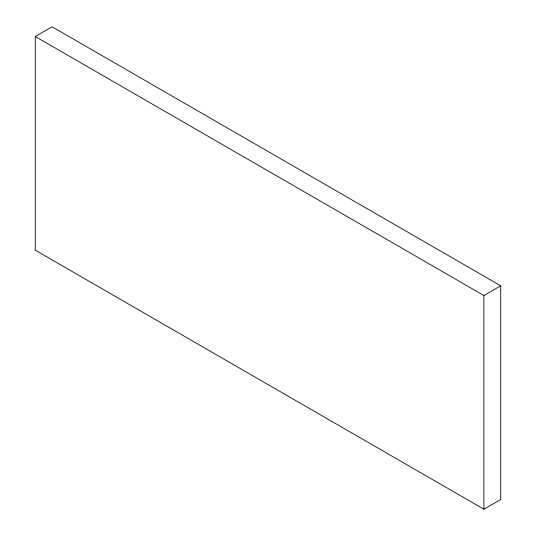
<?xml version="1.0" encoding="UTF-8"?>
<svg xmlns="http://www.w3.org/2000/svg" width="536" height="536" viewBox="0 0 536 536"><rect width="100%" height="100%" fill="white"/><g stroke="black" fill="none" stroke-linecap="round" stroke-linejoin="round"><path stroke-width="0.8" d="M35.282 36.515L52.106 26.8L500.718 285.802L500.718 499.485L483.894 509.2L35.282 250.198L35.282 36.515L483.894 295.517L500.718 285.802M483.894 295.517L483.894 509.2"/></g></svg>
